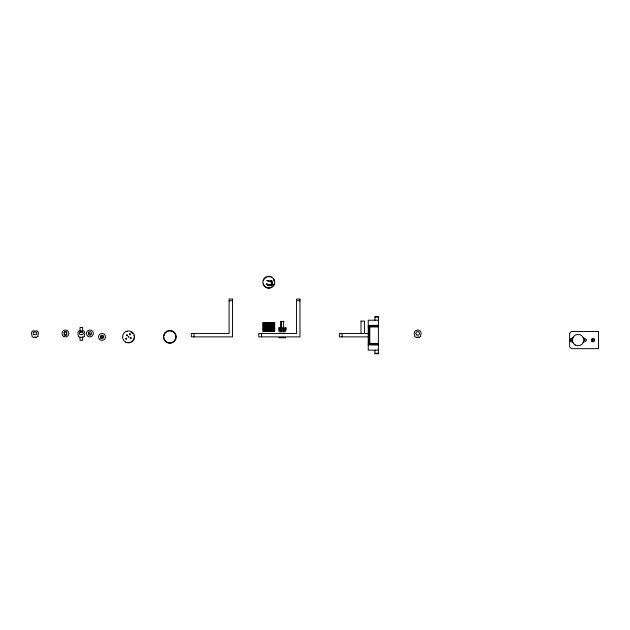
<?xml version="1.0" encoding="UTF-8"?>
<svg xmlns="http://www.w3.org/2000/svg" width="630" height="630" viewBox="0 0 630 630"><rect width="100%" height="100%" fill="white"/><g stroke="black" fill="none" stroke-linecap="round" stroke-linejoin="round"><path stroke-width="0.94" d="M88.633 333.719L88.633 333.215M280.515 331.734L280.515 329.899M280.515 328.057L280.697 321.426M281.405 331.734L281.413 329.899M281.413 328.057L281.492 321.426M283.72 331.734L283.72 329.899M283.72 328.057L283.547 321.426M572.67 338.239L572.953 337.554M583.191 342.602L583.474 341.909M272.184 284.933L272.688 284.122M33.673 332.112L36.304 332.112A1.788 1.788 0 0 1 36.304 334.64L33.673 334.64M64.15 332.223L64.181 332.191A1.788 1.788 0 0 1 66.701 332.191L66.725 334.68A1.788 1.788 0 0 1 64.181 334.719L64.291 332.356A1.591 1.591 0 0 1 66.567 332.325L66.733 332.223M64.291 332.356L64.315 334.577A1.591 1.591 0 0 0 66.567 334.577L66.733 334.68M66.567 334.577L66.591 332.356M285.705 329.214L285.705 328.435M282.531 328.387C283.917 327.23 283.917 330.419 282.531 329.269M270.798 285.768L271.845 285.28M572.82 337.861L570.363 339.003A1.236 1.236 0 0 0 570.363 341.145L572.953 342.602M583.325 342.295L585.782 341.145A1.236 1.236 0 0 0 585.782 339.003L583.325 337.861M229.1 300.801L232.541 300.801M296.549 300.801L299.982 300.801M374.952 317.055L378.386 317.055M378.386 320.221L368.251 320.221L368.251 350.123L378.386 350.123M361.022 321.079L364.431 321.079L364.447 333.451M280.531 321.426L283.705 321.426M280.342 321.631L283.894 321.631M262.773 322.544L274.774 322.544M262.773 323.056L274.774 323.056M262.773 323.914L274.774 323.914M262.773 324.434L274.774 324.434M262.773 325.293L274.774 325.293M368.251 325.379L378.386 325.379M262.773 325.805L274.774 325.805M368.251 326.238L378.386 326.238M262.773 326.663L274.774 326.663M368.251 326.923L378.386 326.923M262.773 327.183L274.774 327.183M278.838 327.435L278.649 330.214L285.941 330.214L285.918 327.435M262.773 328.041L274.774 328.041M262.773 328.553L274.774 328.553M262.773 329.411L274.774 329.411M262.773 329.931L274.774 329.931M262.773 330.789L274.774 330.789M262.773 331.301L274.774 331.301M278.696 331.734L285.54 331.734M80.648 331.868L82.018 331.868M368.251 333.451L339.357 333.451L339.357 336.885L368.251 336.885M369.109 335.168L369.794 335.168M33.658 337.231L36.217 337.231M416.406 337.231L418.966 337.231M278.68 337.751L285.548 337.751M368.251 343.421L378.386 343.421M368.251 344.106L378.386 344.106M368.251 344.964L378.386 344.964M374.952 353.28L378.386 353.28M33.736 334.719L33.792 334.735A1.788 1.788 0 0 1 33.776 332.112M574.906 344.823L575.221 345.019A5.702 5.702 0 0 0 583.774 340.074A5.702 5.702 0 0 0 575.221 335.136A5.702 5.702 0 0 0 575.221 345.019M272.562 281.949L271.538 281.169A3.867 3.867 0 0 0 270.743 280.555M273.711 280.09L274.129 280.665M583.191 337.554L583.474 338.239M91.208 333.317L91.208 333.593M374.952 320.221L374.952 316.575L378.386 316.575L378.386 353.761L374.952 353.761L374.952 350.123M369.794 326.238L369.794 344.106M369.109 326.238L369.109 344.106M361.006 321.079L361.006 333.451M342.058 333.451L342.058 336.885M285.666 327.435L285.666 330.214M280.87 327.435L280.87 330.214M280.318 327.435L280.318 330.214M279.854 327.435L279.854 330.214M274.066 327.183L274.129 328.041M273.995 327.183L273.916 328.041M273.822 327.183L273.822 328.041M273.711 327.183L273.711 328.041M273.593 327.183L273.593 328.041M273.475 327.183L273.475 328.041M273.294 324.434L273.294 325.293M273.341 327.183L273.341 328.041M273.207 327.183L273.207 328.041M273.066 327.183L273.066 328.041M272.924 327.183L272.924 328.041M272.562 324.434L272.562 325.293M272.207 328.553L272.207 329.411M271.538 324.434L271.538 325.293M270.868 323.056L270.868 323.914M268.805 324.434L268.805 325.293M267.711 329.931L267.711 330.789M267.238 329.931L267.238 330.789M266.86 323.056L266.86 323.914M266.624 323.056L266.624 323.914M266.443 323.056L266.443 323.914M266.293 323.056L266.293 323.914M266.332 324.434L266.332 325.293M266.183 323.056L266.183 323.914M265.411 323.056L265.411 323.914M265.261 323.056L265.309 323.914M264.718 327.183L264.718 328.041M264.568 327.183L264.568 328.041M264.466 324.434L264.466 325.293M264.49 328.553L264.49 329.411M264.293 324.434L264.293 325.293M264.419 327.183L264.419 328.041M264.269 327.183L264.269 328.041M264.065 324.434L264.033 325.293M264.135 327.183L264.135 328.041M264.002 327.183L264.002 328.041M263.875 327.183L263.875 328.041M263.765 327.183L263.655 328.041L263.568 327.183M263.427 327.183L263.49 328.041M261.45 333.451L261.45 336.885M194.008 333.451L194.008 336.885M82.64 330.939L82.64 327.505L80.018 327.505L80.018 330.939M82.617 336.885L82.617 340.326L80.041 340.326L80.041 336.885M273.932 284.39A5.583 5.583 0 0 1 273.782 284.721M273.609 285.043A5.583 5.583 0 0 1 273.207 285.65M271.877 286.894A5.583 5.583 0 0 1 271.246 287.256M270.223 287.642A5.583 5.583 0 0 1 269.506 287.784M268.774 287.831A5.583 5.583 0 0 1 267.333 287.642M266.309 287.256A5.583 5.583 0 0 1 265.096 286.445M264.828 286.201A5.583 5.583 0 0 1 263.939 285.043M263.616 284.39A5.583 5.583 0 0 1 263.379 283.697M263.379 280.807A5.583 5.583 0 0 1 263.616 280.114M263.939 279.46A5.583 5.583 0 0 1 264.828 278.302M265.096 278.05A5.583 5.583 0 0 1 266.309 277.239M267.333 276.853A5.583 5.583 0 0 1 270.223 276.853M271.246 277.239A5.583 5.583 0 0 1 271.877 277.609M273.207 278.854A5.583 5.583 0 0 1 273.609 279.46M273.782 279.783A5.583 5.583 0 0 1 274.168 280.807M271.688 285.225A9.45 9.45 0 0 1 268.797 285.689L268.207 285.666A9.45 9.45 0 0 1 267.624 285.618M268.805 287.768A3.867 3.867 0 0 1 267.805 287.634M271.932 285.579A2.914 2.914 0 0 1 271.688 285.729M271.688 280.594A2.914 2.914 0 0 1 271.932 280.744M90.515 334.168A0.929 0.929 0 0 1 90.311 334.294M89.208 334.042A0.929 0.929 0 0 1 89.176 332.908M132.607 333.341A1.607 1.607 0 0 1 133.064 333.616M134.119 337.617A5.583 5.583 0 0 1 133.977 338.334M133.741 339.027A5.583 5.583 0 0 1 133.418 339.68M133.017 340.287A5.583 5.583 0 0 1 132.528 340.838M131.379 341.728A5.583 5.583 0 0 1 130.717 342.051M129.315 342.429A5.583 5.583 0 0 1 128.583 342.476A4.268 4.268 0 0 1 128.111 342.35M133.977 335.443A5.583 5.583 0 0 1 134.119 336.16M126.449 335.215A4.268 4.268 0 0 1 126.819 334.9M130.993 332.301A9.67 9.67 0 0 1 131.835 332.349A9.67 9.67 0 0 1 132.15 333.128M129.473 333.569A3.433 3.433 0 0 1 130.678 334.16M126.433 339.318A4.292 4.292 0 0 1 125.543 338.641M126.937 331.632A4.292 4.292 0 0 1 127.473 331.451M131.363 337.861A3.229 3.229 0 0 1 130.977 338.562M279.94 328.718L280.066 329.23L279.94 328.718M266.947 280.602L270.561 281.878A1.307 1.307 0 0 1 270.569 284.445L269.979 284.555A3.922 3.922 0 0 1 266.994 283.784C264.261 283.201 269.246 286.705 270.522 285.303A2.15 2.15 0 0 0 270.735 281.059L266.947 280.602M282.744 328.71C283.736 331.238 284.516 326.694 282.744 328.71M37.91 336.459C36.871 337.727 30.831 338.334 31.957 335.089A3.433 3.433 0 0 1 32.508 330.939L37.367 330.939A3.433 3.433 0 0 1 37.91 335.089L37.91 336.459M84.31 336.459C83.262 337.727 77.222 338.334 78.356 335.089A3.433 3.433 0 0 1 78.9 330.939L83.758 330.939A3.433 3.433 0 0 1 84.31 335.089L84.31 336.459M125.843 338.381C126.378 340.035 127.118 337.231 125.843 338.381M126.89 335.199C127.418 336.853 128.173 334.034 126.89 335.199M128.166 336.774C128.693 338.428 129.449 335.609 128.166 336.774M129.512 334.443C130.04 336.097 130.796 333.278 129.512 334.443M420.659 336.459C419.619 337.727 413.579 338.334 414.705 335.089A3.433 3.433 0 0 1 415.257 330.939L417.682 329.931L420.115 330.939A3.433 3.433 0 0 1 420.659 335.089L420.659 336.459M569.701 333.49L569.607 345.964A2.709 2.709 0 0 0 570.402 347.878L572.316 348.666L598.5 348.666L598.5 331.482L572.316 331.482A2.709 2.709 0 0 0 569.969 332.837L569.701 333.49M571 339.972C571.497 341.523 572.205 338.877 571 339.972M584.356 339.972C584.86 341.523 585.569 338.877 584.356 339.972M592.31 339.901C593.153 342.523 594.35 338.042 592.31 339.901M164.013 335.333L163.926 335.711A6.016 6.016 0 0 0 163.926 338.058L164.013 338.444A6.016 6.016 0 0 0 175.628 338.444L175.723 338.058A6.016 6.016 0 0 0 175.723 335.711L175.628 335.333A6.016 6.016 0 0 0 164.013 335.333M130.197 337.853C130.552 339.554 131.599 336.829 130.197 337.853M80.128 332.034L80.065 332.112A1.788 1.788 0 0 0 80.065 334.64L82.695 334.64A1.788 1.788 0 0 0 82.695 332.112L80.128 332.034M88.665 332.191L88.665 334.719A1.788 1.788 0 0 0 91.192 334.719L91.185 332.191A1.788 1.788 0 0 0 88.665 332.191M232.541 299.085L229.1 299.085L229.1 333.451L191.299 333.451L191.299 336.885L232.541 336.885L232.541 299.085M299.982 299.085L296.549 299.085L296.549 333.451L258.741 333.451L258.741 336.885L299.982 336.885L299.982 299.085M166.415 342.358A6.442 6.442 0 0 0 176.258 337.105A6.442 6.442 0 0 0 166.793 331.199A6.442 6.442 0 0 0 166.415 342.358M592.121 341.562A1.717 1.717 0 0 0 594.696 340.074A1.717 1.717 0 0 0 592.121 338.586A1.717 1.717 0 0 0 592.121 341.562M416.792 334.924A1.788 1.788 0 0 0 419.47 333.372A1.788 1.788 0 0 0 416.792 331.829A1.788 1.788 0 0 0 416.792 334.924M265.766 287.461A6.016 6.016 0 0 0 274.79 282.248A6.016 6.016 0 0 0 265.766 277.043A6.016 6.016 0 0 0 265.766 287.461M88.2 336.428A3.433 3.433 0 0 0 93.358 333.451A3.433 3.433 0 0 0 88.2 330.474A3.433 3.433 0 0 0 88.2 336.428M99.603 339.349A3.433 3.433 0 0 0 105.352 337.782A3.433 3.433 0 0 0 101.123 333.593A3.433 3.433 0 0 0 99.603 339.349M101.028 338.223A1.646 1.646 0 0 0 103.659 337.113A1.646 1.646 0 0 0 101.391 335.388A1.646 1.646 0 0 0 101.028 338.223M101.485 337.617A0.89 0.89 0 0 0 102.91 337.018A0.89 0.89 0 0 0 101.682 336.081A0.89 0.89 0 0 0 101.485 337.617M284.429 329.466A1.291 1.213 -90 0 0 283.382 327.537A1.291 1.213 -90 0 0 282.334 329.466A1.291 1.213 -90 0 0 284.429 329.466M63.717 336.428A3.433 3.433 0 0 0 68.875 333.451A3.433 3.433 0 0 0 63.717 330.474A3.433 3.433 0 0 0 63.717 336.428M125.575 342.098A6.016 6.016 0 0 0 134.599 336.885A6.016 6.016 0 0 0 125.575 331.679A6.016 6.016 0 0 0 125.575 342.098"/></g></svg>
